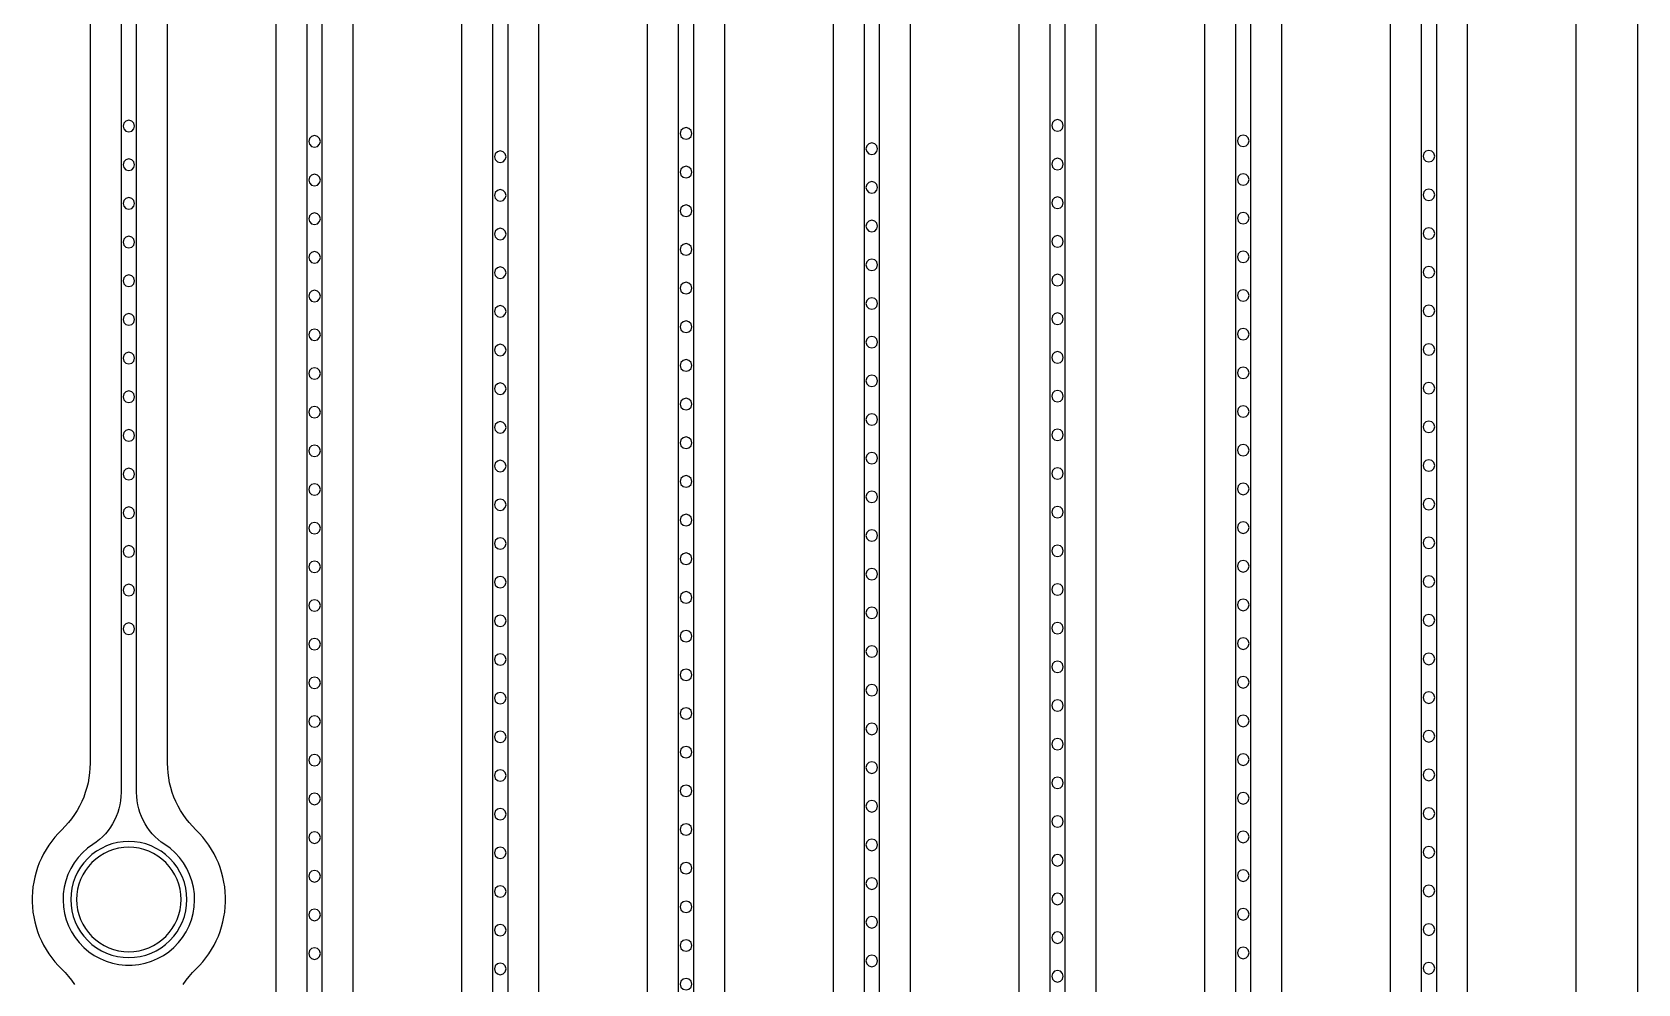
# Model space of a CAD drawing. Header units: metres. Extents: x -1805 to 1655, y -683 to 39617.
# Drawn here: x -209.5 to -2, y 878 to 1001 of the extents above; entities that cross this region are included whole.
import ezdxf

# ---------------------------------------------------------------- set-up
doc = ezdxf.new("R2010")
doc.units = ezdxf.units.M
for name, color, linetype in [('Etching', 5, 'CONTINUOUS'), ('IONP', 7, 'CONTINUOUS'), ('Metal', 4, 'CONTINUOUS'), ('pad_etching', 1, 'CONTINUOUS'), ('PEDOT_SIROF', 6, 'CONTINUOUS')]:
    doc.layers.add(name, color=color, linetype=linetype)

msp = doc.modelspace()

# ---------------------------------------------------------------- linework, layer by layer
at = {"layer": 'Etching'}
for points in [[(-202, 9134.24), (-202, 906.53), (-202.02, 905.89), (-202.07, 905.25), (-202.15, 904.61), (-202.27, 903.98), (-202.43, 903.35), (-202.62, 902.74), (-202.83, 902.13), (-203.09, 901.54), (-203.37, 900.96), (-203.68, 900.4), (-204.03, 899.86), (-204.4, 899.33), (-204.8, 898.83), (-205.22, 898.35), (-205.67, 897.89), (-206.13, 897.43), (-206.56, 896.94), (-206.96, 896.44), (-207.34, 895.91), (-207.69, 895.36), (-208.01, 894.8), (-208.3, 894.22), (-208.57, 893.63), (-208.8, 893.02), (-208.99, 892.41), (-209.16, 891.78), (-209.29, 891.15), (-209.4, 890.51), (-209.46, 889.86), (-209.5, 889.21), (-209.5, 888.56), (-209.46, 887.92), (-209.4, 887.27), (-209.29, 886.63), (-209.16, 886), (-208.99, 885.37), (-208.8, 884.75), (-208.57, 884.15), (-208.3, 883.55), (-208.01, 882.98), (-207.69, 882.41), (-207.34, 881.87), (-206.96, 881.34), (-206.56, 880.83), (-206.13, 880.35), (-205.67, 879.89), (-205.22, 879.43), (-204.8, 878.95), (-204.4, 878.44), (-204.03, 877.92)], [(-189.97, 877.92), (-189.6, 878.44), (-189.2, 878.95), (-188.78, 879.43), (-188.33, 879.89), (-187.87, 880.35), (-187.44, 880.83), (-187.04, 881.34), (-186.66, 881.87), (-186.31, 882.41), (-185.99, 882.98), (-185.7, 883.55), (-185.43, 884.15), (-185.2, 884.75), (-185.01, 885.37), (-184.84, 886), (-184.71, 886.63), (-184.6, 887.27), (-184.54, 887.92), (-184.5, 888.56), (-184.5, 889.21), (-184.54, 889.86), (-184.6, 890.51), (-184.71, 891.15), (-184.84, 891.78), (-185.01, 892.41), (-185.2, 893.02), (-185.43, 893.63), (-185.7, 894.22), (-185.99, 894.8), (-186.31, 895.36), (-186.66, 895.91), (-187.04, 896.44), (-187.44, 896.94), (-187.87, 897.43), (-188.33, 897.89), (-188.78, 898.35), (-189.2, 898.83), (-189.6, 899.33), (-189.97, 899.86), (-190.32, 900.4), (-190.63, 900.96), (-190.91, 901.54), (-191.17, 902.13), (-191.38, 902.74), (-191.57, 903.35), (-191.73, 903.98), (-191.85, 904.61), (-191.93, 905.25), (-191.98, 905.89), (-192, 906.53), (-192, 9134.24)], [(-178, 9134.24), (-178, 779.55)], [(-168, 779.55), (-168, 9134.24)], [(-154, 9134.24), (-154, 652.56)], [(-144, 652.56), (-144, 9134.24)], [(-130, 9134.24), (-130, 525.58)], [(-120, 525.58), (-120, 9134.24)], [(-106, 9134.24), (-106, 398.59)], [(-96, 398.59), (-96, 9134.24)], [(-82, 9134.24), (-82, 271.61)], [(-72, 271.61), (-72, 9134.24)], [(-58, 9134.24), (-58, 144.63)], [(-48, 144.63), (-48, 9134.24)], [(-34, 9134.24), (-34, 17.64)], [(-24, 17.64), (-24, 9134.24)], [(-10, 4155.73), (-10, -202.71)]]:
    msp.add_lwpolyline(points, dxfattribs=at)
at = {"layer": 'IONP'}
for points in [[(-196.25, 988.89), (-196.35, 989.26), (-196.62, 989.54), (-197, 989.64), (-197.38, 989.54), (-197.65, 989.26), (-197.75, 988.89), (-197.65, 988.51), (-197.38, 988.24), (-197, 988.14), (-196.62, 988.24), (-196.35, 988.51), (-196.25, 988.89)], [(-124.25, 987.94), (-124.35, 988.31), (-124.62, 988.59), (-125, 988.69), (-125.38, 988.59), (-125.65, 988.31), (-125.75, 987.94), (-125.65, 987.56), (-125.38, 987.29), (-125, 987.19), (-124.62, 987.29), (-124.35, 987.56), (-124.25, 987.94)], [(-76.25, 988.97), (-76.35, 989.34), (-76.62, 989.62), (-77, 989.72), (-77.38, 989.62), (-77.65, 989.34), (-77.75, 988.97), (-77.65, 988.59), (-77.38, 988.32), (-77, 988.22), (-76.62, 988.32), (-76.35, 988.59), (-76.25, 988.97)], [(-52.25, 986.98), (-52.35, 987.36), (-52.62, 987.63), (-53, 987.73), (-53.38, 987.63), (-53.65, 987.36), (-53.75, 986.98), (-53.65, 986.61), (-53.38, 986.33), (-53, 986.23), (-52.62, 986.33), (-52.35, 986.61), (-52.25, 986.98)], [(-172.25, 986.9), (-172.35, 987.28), (-172.62, 987.55), (-173, 987.65), (-173.38, 987.55), (-173.65, 987.28), (-173.75, 986.9), (-173.65, 986.53), (-173.38, 986.26), (-173, 986.15), (-172.62, 986.26), (-172.35, 986.53), (-172.25, 986.9)], [(-148.25, 984.92), (-148.35, 985.3), (-148.62, 985.57), (-149, 985.67), (-149.38, 985.57), (-149.65, 985.3), (-149.75, 984.92), (-149.65, 984.55), (-149.38, 984.27), (-149, 984.17), (-148.62, 984.27), (-148.35, 984.55), (-148.25, 984.92)], [(-100.25, 985.95), (-100.35, 986.33), (-100.62, 986.6), (-101, 986.7), (-101.38, 986.6), (-101.65, 986.33), (-101.75, 985.95), (-101.65, 985.58), (-101.38, 985.3), (-101, 985.2), (-100.62, 985.3), (-100.35, 985.58), (-100.25, 985.95)], [(-28.25, 985), (-28.35, 985.38), (-28.62, 985.65), (-29, 985.75), (-29.38, 985.65), (-29.65, 985.38), (-29.75, 985), (-29.65, 984.62), (-29.38, 984.35), (-29, 984.25), (-28.62, 984.35), (-28.35, 984.62), (-28.25, 985)], [(-196.25, 983.89), (-196.35, 984.26), (-196.62, 984.54), (-197, 984.64), (-197.38, 984.54), (-197.65, 984.26), (-197.75, 983.89), (-197.65, 983.51), (-197.38, 983.24), (-197, 983.14), (-196.62, 983.24), (-196.35, 983.51), (-196.25, 983.89)], [(-124.25, 982.94), (-124.35, 983.31), (-124.62, 983.59), (-125, 983.69), (-125.38, 983.59), (-125.65, 983.31), (-125.75, 982.94), (-125.65, 982.56), (-125.38, 982.29), (-125, 982.19), (-124.62, 982.29), (-124.35, 982.56), (-124.25, 982.94)], [(-76.25, 983.97), (-76.35, 984.34), (-76.62, 984.62), (-77, 984.72), (-77.38, 984.62), (-77.65, 984.34), (-77.75, 983.97), (-77.65, 983.59), (-77.38, 983.32), (-77, 983.22), (-76.62, 983.32), (-76.35, 983.59), (-76.25, 983.97)], [(-172.25, 981.9), (-172.35, 982.28), (-172.62, 982.55), (-173, 982.65), (-173.38, 982.55), (-173.65, 982.28), (-173.75, 981.9), (-173.65, 981.53), (-173.38, 981.26), (-173, 981.15), (-172.62, 981.26), (-172.35, 981.53), (-172.25, 981.9)], [(-100.25, 980.95), (-100.35, 981.33), (-100.62, 981.6), (-101, 981.7), (-101.38, 981.6), (-101.65, 981.33), (-101.75, 980.95), (-101.65, 980.58), (-101.38, 980.3), (-101, 980.2), (-100.62, 980.3), (-100.35, 980.58), (-100.25, 980.95)], [(-52.25, 981.98), (-52.35, 982.36), (-52.62, 982.63), (-53, 982.73), (-53.38, 982.63), (-53.65, 982.36), (-53.75, 981.98), (-53.65, 981.61), (-53.38, 981.33), (-53, 981.23), (-52.62, 981.33), (-52.35, 981.61), (-52.25, 981.98)], [(-196.25, 978.89), (-196.35, 979.26), (-196.62, 979.54), (-197, 979.64), (-197.38, 979.54), (-197.65, 979.26), (-197.75, 978.89), (-197.65, 978.51), (-197.38, 978.24), (-197, 978.14), (-196.62, 978.24), (-196.35, 978.51), (-196.25, 978.89)], [(-148.25, 979.92), (-148.35, 980.3), (-148.62, 980.57), (-149, 980.67), (-149.38, 980.57), (-149.65, 980.3), (-149.75, 979.92), (-149.65, 979.55), (-149.38, 979.27), (-149, 979.17), (-148.62, 979.27), (-148.35, 979.55), (-148.25, 979.92)], [(-76.25, 978.97), (-76.35, 979.34), (-76.62, 979.62), (-77, 979.72), (-77.38, 979.62), (-77.65, 979.34), (-77.75, 978.97), (-77.65, 978.59), (-77.38, 978.32), (-77, 978.22), (-76.62, 978.32), (-76.35, 978.59), (-76.25, 978.97)], [(-28.25, 980), (-28.35, 980.38), (-28.62, 980.65), (-29, 980.75), (-29.38, 980.65), (-29.65, 980.38), (-29.75, 980), (-29.65, 979.62), (-29.38, 979.35), (-29, 979.25), (-28.62, 979.35), (-28.35, 979.62), (-28.25, 980)], [(-172.25, 976.9), (-172.35, 977.28), (-172.62, 977.55), (-173, 977.65), (-173.38, 977.55), (-173.65, 977.28), (-173.75, 976.9), (-173.65, 976.53), (-173.38, 976.26), (-173, 976.15), (-172.62, 976.26), (-172.35, 976.53), (-172.25, 976.9)], [(-124.25, 977.94), (-124.35, 978.31), (-124.62, 978.59), (-125, 978.69), (-125.38, 978.59), (-125.65, 978.31), (-125.75, 977.94), (-125.65, 977.56), (-125.38, 977.29), (-125, 977.19), (-124.62, 977.29), (-124.35, 977.56), (-124.25, 977.94)], [(-52.25, 976.98), (-52.35, 977.36), (-52.62, 977.63), (-53, 977.73), (-53.38, 977.63), (-53.65, 977.36), (-53.75, 976.98), (-53.65, 976.61), (-53.38, 976.33), (-53, 976.23), (-52.62, 976.33), (-52.35, 976.61), (-52.25, 976.98)], [(-148.25, 974.92), (-148.35, 975.3), (-148.62, 975.57), (-149, 975.67), (-149.38, 975.57), (-149.65, 975.3), (-149.75, 974.92), (-149.65, 974.55), (-149.38, 974.27), (-149, 974.17), (-148.62, 974.27), (-148.35, 974.55), (-148.25, 974.92)], [(-100.25, 975.95), (-100.35, 976.33), (-100.62, 976.6), (-101, 976.7), (-101.38, 976.6), (-101.65, 976.33), (-101.75, 975.95), (-101.65, 975.58), (-101.38, 975.3), (-101, 975.2), (-100.62, 975.3), (-100.35, 975.58), (-100.25, 975.95)], [(-28.25, 975), (-28.35, 975.38), (-28.62, 975.65), (-29, 975.75), (-29.38, 975.65), (-29.65, 975.38), (-29.75, 975), (-29.65, 974.62), (-29.38, 974.35), (-29, 974.25), (-28.62, 974.35), (-28.35, 974.62), (-28.25, 975)], [(-196.25, 973.89), (-196.35, 974.26), (-196.62, 974.54), (-197, 974.64), (-197.38, 974.54), (-197.65, 974.26), (-197.75, 973.89), (-197.65, 973.51), (-197.38, 973.24), (-197, 973.14), (-196.62, 973.24), (-196.35, 973.51), (-196.25, 973.89)], [(-124.25, 972.94), (-124.35, 973.31), (-124.62, 973.59), (-125, 973.69), (-125.38, 973.59), (-125.65, 973.31), (-125.75, 972.94), (-125.65, 972.56), (-125.38, 972.29), (-125, 972.19), (-124.62, 972.29), (-124.35, 972.56), (-124.25, 972.94)], [(-76.25, 973.97), (-76.35, 974.34), (-76.62, 974.62), (-77, 974.72), (-77.38, 974.62), (-77.65, 974.34), (-77.75, 973.97), (-77.65, 973.59), (-77.38, 973.32), (-77, 973.22), (-76.62, 973.32), (-76.35, 973.59), (-76.25, 973.97)], [(-172.25, 971.9), (-172.35, 972.28), (-172.62, 972.55), (-173, 972.65), (-173.38, 972.55), (-173.65, 972.28), (-173.75, 971.9), (-173.65, 971.53), (-173.38, 971.26), (-173, 971.15), (-172.62, 971.26), (-172.35, 971.53), (-172.25, 971.9)], [(-100.25, 970.95), (-100.35, 971.33), (-100.62, 971.6), (-101, 971.7), (-101.38, 971.6), (-101.65, 971.33), (-101.75, 970.95), (-101.65, 970.58), (-101.38, 970.3), (-101, 970.2), (-100.62, 970.3), (-100.35, 970.58), (-100.25, 970.95)], [(-52.25, 971.98), (-52.35, 972.36), (-52.62, 972.63), (-53, 972.73), (-53.38, 972.63), (-53.65, 972.36), (-53.75, 971.98), (-53.65, 971.61), (-53.38, 971.33), (-53, 971.23), (-52.62, 971.33), (-52.35, 971.61), (-52.25, 971.98)], [(-196.25, 968.89), (-196.35, 969.26), (-196.62, 969.54), (-197, 969.64), (-197.38, 969.54), (-197.65, 969.26), (-197.75, 968.89), (-197.65, 968.51), (-197.38, 968.24), (-197, 968.14), (-196.62, 968.24), (-196.35, 968.51), (-196.25, 968.89)], [(-148.25, 969.92), (-148.35, 970.3), (-148.62, 970.57), (-149, 970.67), (-149.38, 970.57), (-149.65, 970.3), (-149.75, 969.92), (-149.65, 969.55), (-149.38, 969.27), (-149, 969.17), (-148.62, 969.27), (-148.35, 969.55), (-148.25, 969.92)], [(-76.25, 968.97), (-76.35, 969.34), (-76.62, 969.62), (-77, 969.72), (-77.38, 969.62), (-77.65, 969.34), (-77.75, 968.97), (-77.65, 968.59), (-77.38, 968.32), (-77, 968.22), (-76.62, 968.32), (-76.35, 968.59), (-76.25, 968.97)], [(-28.25, 970), (-28.35, 970.38), (-28.62, 970.65), (-29, 970.75), (-29.38, 970.65), (-29.65, 970.38), (-29.75, 970), (-29.65, 969.62), (-29.38, 969.35), (-29, 969.25), (-28.62, 969.35), (-28.35, 969.62), (-28.25, 970)], [(-172.25, 966.9), (-172.35, 967.28), (-172.62, 967.55), (-173, 967.65), (-173.38, 967.55), (-173.65, 967.28), (-173.75, 966.9), (-173.65, 966.53), (-173.38, 966.26), (-173, 966.15), (-172.62, 966.26), (-172.35, 966.53), (-172.25, 966.9)], [(-124.25, 967.94), (-124.35, 968.31), (-124.62, 968.59), (-125, 968.69), (-125.38, 968.59), (-125.65, 968.31), (-125.75, 967.94), (-125.65, 967.56), (-125.38, 967.29), (-125, 967.19), (-124.62, 967.29), (-124.35, 967.56), (-124.25, 967.94)], [(-52.25, 966.98), (-52.35, 967.36), (-52.62, 967.63), (-53, 967.73), (-53.38, 967.63), (-53.65, 967.36), (-53.75, 966.98), (-53.65, 966.61), (-53.38, 966.33), (-53, 966.23), (-52.62, 966.33), (-52.35, 966.61), (-52.25, 966.98)], [(-148.25, 964.92), (-148.35, 965.3), (-148.62, 965.57), (-149, 965.67), (-149.38, 965.57), (-149.65, 965.3), (-149.75, 964.92), (-149.65, 964.55), (-149.38, 964.27), (-149, 964.17), (-148.62, 964.27), (-148.35, 964.55), (-148.25, 964.92)], [(-100.25, 965.95), (-100.35, 966.33), (-100.62, 966.6), (-101, 966.7), (-101.38, 966.6), (-101.65, 966.33), (-101.75, 965.95), (-101.65, 965.58), (-101.38, 965.3), (-101, 965.2), (-100.62, 965.3), (-100.35, 965.58), (-100.25, 965.95)], [(-28.25, 965), (-28.35, 965.38), (-28.62, 965.65), (-29, 965.75), (-29.38, 965.65), (-29.65, 965.38), (-29.75, 965), (-29.65, 964.62), (-29.38, 964.35), (-29, 964.25), (-28.62, 964.35), (-28.35, 964.62), (-28.25, 965)], [(-196.25, 963.89), (-196.35, 964.26), (-196.62, 964.54), (-197, 964.64), (-197.38, 964.54), (-197.65, 964.26), (-197.75, 963.89), (-197.65, 963.51), (-197.38, 963.24), (-197, 963.14), (-196.62, 963.24), (-196.35, 963.51), (-196.25, 963.89)], [(-124.25, 962.94), (-124.35, 963.31), (-124.62, 963.59), (-125, 963.69), (-125.38, 963.59), (-125.65, 963.31), (-125.75, 962.94), (-125.65, 962.56), (-125.38, 962.29), (-125, 962.19), (-124.62, 962.29), (-124.35, 962.56), (-124.25, 962.94)], [(-76.25, 963.97), (-76.35, 964.34), (-76.62, 964.62), (-77, 964.72), (-77.38, 964.62), (-77.65, 964.34), (-77.75, 963.97), (-77.65, 963.59), (-77.38, 963.32), (-77, 963.22), (-76.62, 963.32), (-76.35, 963.59), (-76.25, 963.97)], [(-172.25, 961.9), (-172.35, 962.28), (-172.62, 962.55), (-173, 962.65), (-173.38, 962.55), (-173.65, 962.28), (-173.75, 961.9), (-173.65, 961.53), (-173.38, 961.26), (-173, 961.15), (-172.62, 961.26), (-172.35, 961.53), (-172.25, 961.9)], [(-100.25, 960.95), (-100.35, 961.33), (-100.62, 961.6), (-101, 961.7), (-101.38, 961.6), (-101.65, 961.33), (-101.75, 960.95), (-101.65, 960.58), (-101.38, 960.3), (-101, 960.2), (-100.62, 960.3), (-100.35, 960.58), (-100.25, 960.95)], [(-52.25, 961.98), (-52.35, 962.36), (-52.62, 962.63), (-53, 962.73), (-53.38, 962.63), (-53.65, 962.36), (-53.75, 961.98), (-53.65, 961.61), (-53.38, 961.33), (-53, 961.23), (-52.62, 961.33), (-52.35, 961.61), (-52.25, 961.98)], [(-28.25, 960), (-28.35, 960.38), (-28.62, 960.65), (-29, 960.75), (-29.38, 960.65), (-29.65, 960.38), (-29.75, 960), (-29.65, 959.62), (-29.38, 959.35), (-29, 959.25), (-28.62, 959.35), (-28.35, 959.62), (-28.25, 960)], [(-196.25, 958.89), (-196.35, 959.26), (-196.62, 959.54), (-197, 959.64), (-197.38, 959.54), (-197.65, 959.26), (-197.75, 958.89), (-197.65, 958.51), (-197.38, 958.24), (-197, 958.14), (-196.62, 958.24), (-196.35, 958.51), (-196.25, 958.89)], [(-148.25, 959.92), (-148.35, 960.3), (-148.62, 960.57), (-149, 960.67), (-149.38, 960.57), (-149.65, 960.3), (-149.75, 959.92), (-149.65, 959.55), (-149.38, 959.27), (-149, 959.17), (-148.62, 959.27), (-148.35, 959.55), (-148.25, 959.92)], [(-124.25, 957.94), (-124.35, 958.31), (-124.62, 958.59), (-125, 958.69), (-125.38, 958.59), (-125.65, 958.31), (-125.75, 957.94), (-125.65, 957.56), (-125.38, 957.29), (-125, 957.19), (-124.62, 957.29), (-124.35, 957.56), (-124.25, 957.94)], [(-76.25, 958.97), (-76.35, 959.34), (-76.62, 959.62), (-77, 959.72), (-77.38, 959.62), (-77.65, 959.34), (-77.75, 958.97), (-77.65, 958.59), (-77.38, 958.32), (-77, 958.22), (-76.62, 958.32), (-76.35, 958.59), (-76.25, 958.97)], [(-172.25, 956.9), (-172.35, 957.28), (-172.62, 957.55), (-173, 957.65), (-173.38, 957.55), (-173.65, 957.28), (-173.75, 956.9), (-173.65, 956.53), (-173.38, 956.26), (-173, 956.15), (-172.62, 956.26), (-172.35, 956.53), (-172.25, 956.9)], [(-100.25, 955.95), (-100.35, 956.33), (-100.62, 956.6), (-101, 956.7), (-101.38, 956.6), (-101.65, 956.33), (-101.75, 955.95), (-101.65, 955.58), (-101.38, 955.3), (-101, 955.2), (-100.62, 955.3), (-100.35, 955.58), (-100.25, 955.95)], [(-52.25, 956.98), (-52.35, 957.36), (-52.62, 957.63), (-53, 957.73), (-53.38, 957.63), (-53.65, 957.36), (-53.75, 956.98), (-53.65, 956.61), (-53.38, 956.33), (-53, 956.23), (-52.62, 956.33), (-52.35, 956.61), (-52.25, 956.98)], [(-196.25, 953.89), (-196.35, 954.26), (-196.62, 954.54), (-197, 954.64), (-197.38, 954.54), (-197.65, 954.26), (-197.75, 953.89), (-197.65, 953.51), (-197.38, 953.24), (-197, 953.14), (-196.62, 953.24), (-196.35, 953.51), (-196.25, 953.89)], [(-148.25, 954.92), (-148.35, 955.3), (-148.62, 955.57), (-149, 955.67), (-149.38, 955.57), (-149.65, 955.3), (-149.75, 954.92), (-149.65, 954.55), (-149.38, 954.27), (-149, 954.17), (-148.62, 954.27), (-148.35, 954.55), (-148.25, 954.92)], [(-76.25, 953.97), (-76.35, 954.34), (-76.62, 954.62), (-77, 954.72), (-77.38, 954.62), (-77.65, 954.34), (-77.75, 953.97), (-77.65, 953.59), (-77.38, 953.32), (-77, 953.22), (-76.62, 953.32), (-76.35, 953.59), (-76.25, 953.97)], [(-28.25, 955), (-28.35, 955.38), (-28.62, 955.65), (-29, 955.75), (-29.38, 955.65), (-29.65, 955.38), (-29.75, 955), (-29.65, 954.62), (-29.38, 954.35), (-29, 954.25), (-28.62, 954.35), (-28.35, 954.62), (-28.25, 955)], [(-172.25, 951.9), (-172.35, 952.28), (-172.62, 952.55), (-173, 952.65), (-173.38, 952.55), (-173.65, 952.28), (-173.75, 951.9), (-173.65, 951.53), (-173.38, 951.26), (-173, 951.15), (-172.62, 951.26), (-172.35, 951.53), (-172.25, 951.9)], [(-124.25, 952.94), (-124.35, 953.31), (-124.62, 953.59), (-125, 953.69), (-125.38, 953.59), (-125.65, 953.31), (-125.75, 952.94), (-125.65, 952.56), (-125.38, 952.29), (-125, 952.19), (-124.62, 952.29), (-124.35, 952.56), (-124.25, 952.94)], [(-52.25, 951.98), (-52.35, 952.36), (-52.62, 952.63), (-53, 952.73), (-53.38, 952.63), (-53.65, 952.36), (-53.75, 951.98), (-53.65, 951.61), (-53.38, 951.33), (-53, 951.23), (-52.62, 951.33), (-52.35, 951.61), (-52.25, 951.98)], [(-148.25, 949.92), (-148.35, 950.3), (-148.62, 950.57), (-149, 950.67), (-149.38, 950.57), (-149.65, 950.3), (-149.75, 949.92), (-149.65, 949.55), (-149.38, 949.27), (-149, 949.17), (-148.62, 949.27), (-148.35, 949.55), (-148.25, 949.92)], [(-100.25, 950.95), (-100.35, 951.33), (-100.62, 951.6), (-101, 951.7), (-101.38, 951.6), (-101.65, 951.33), (-101.75, 950.95), (-101.65, 950.58), (-101.38, 950.3), (-101, 950.2), (-100.62, 950.3), (-100.35, 950.58), (-100.25, 950.95)], [(-28.25, 950), (-28.35, 950.38), (-28.62, 950.65), (-29, 950.75), (-29.38, 950.65), (-29.65, 950.38), (-29.75, 950), (-29.65, 949.62), (-29.38, 949.35), (-29, 949.25), (-28.62, 949.35), (-28.35, 949.62), (-28.25, 950)], [(-196.25, 948.89), (-196.35, 949.26), (-196.62, 949.54), (-197, 949.64), (-197.38, 949.54), (-197.65, 949.26), (-197.75, 948.89), (-197.65, 948.51), (-197.38, 948.24), (-197, 948.14), (-196.62, 948.24), (-196.35, 948.51), (-196.25, 948.89)], [(-124.25, 947.94), (-124.35, 948.31), (-124.62, 948.59), (-125, 948.69), (-125.38, 948.59), (-125.65, 948.31), (-125.75, 947.94), (-125.65, 947.56), (-125.38, 947.29), (-125, 947.19), (-124.62, 947.29), (-124.35, 947.56), (-124.25, 947.94)], [(-76.25, 948.97), (-76.35, 949.34), (-76.62, 949.62), (-77, 949.72), (-77.38, 949.62), (-77.65, 949.34), (-77.75, 948.97), (-77.65, 948.59), (-77.38, 948.32), (-77, 948.22), (-76.62, 948.32), (-76.35, 948.59), (-76.25, 948.97)], [(-172.25, 946.9), (-172.35, 947.28), (-172.62, 947.55), (-173, 947.65), (-173.38, 947.55), (-173.65, 947.28), (-173.75, 946.9), (-173.65, 946.53), (-173.38, 946.26), (-173, 946.15), (-172.62, 946.26), (-172.35, 946.53), (-172.25, 946.9)], [(-100.25, 945.95), (-100.35, 946.33), (-100.62, 946.6), (-101, 946.7), (-101.38, 946.6), (-101.65, 946.33), (-101.75, 945.95), (-101.65, 945.58), (-101.38, 945.3), (-101, 945.2), (-100.62, 945.3), (-100.35, 945.58), (-100.25, 945.95)], [(-52.25, 946.98), (-52.35, 947.36), (-52.62, 947.63), (-53, 947.73), (-53.38, 947.63), (-53.65, 947.36), (-53.75, 946.98), (-53.65, 946.61), (-53.38, 946.33), (-53, 946.23), (-52.62, 946.33), (-52.35, 946.61), (-52.25, 946.98)], [(-196.25, 943.89), (-196.35, 944.26), (-196.62, 944.54), (-197, 944.64), (-197.38, 944.54), (-197.65, 944.26), (-197.75, 943.89), (-197.65, 943.51), (-197.38, 943.24), (-197, 943.14), (-196.62, 943.24), (-196.35, 943.51), (-196.25, 943.89)], [(-148.25, 944.92), (-148.35, 945.3), (-148.62, 945.57), (-149, 945.67), (-149.38, 945.57), (-149.65, 945.3), (-149.75, 944.92), (-149.65, 944.55), (-149.38, 944.27), (-149, 944.17), (-148.62, 944.27), (-148.35, 944.55), (-148.25, 944.92)], [(-76.25, 943.97), (-76.35, 944.34), (-76.62, 944.62), (-77, 944.72), (-77.38, 944.62), (-77.65, 944.34), (-77.75, 943.97), (-77.65, 943.59), (-77.38, 943.32), (-77, 943.22), (-76.62, 943.32), (-76.35, 943.59), (-76.25, 943.97)], [(-28.25, 945), (-28.35, 945.38), (-28.62, 945.65), (-29, 945.75), (-29.38, 945.65), (-29.65, 945.38), (-29.75, 945), (-29.65, 944.62), (-29.38, 944.35), (-29, 944.25), (-28.62, 944.35), (-28.35, 944.62), (-28.25, 945)], [(-172.25, 941.9), (-172.35, 942.28), (-172.62, 942.55), (-173, 942.65), (-173.38, 942.55), (-173.65, 942.28), (-173.75, 941.9), (-173.65, 941.53), (-173.38, 941.26), (-173, 941.15), (-172.62, 941.26), (-172.35, 941.53), (-172.25, 941.9)], [(-124.25, 942.94), (-124.35, 943.31), (-124.62, 943.59), (-125, 943.69), (-125.38, 943.59), (-125.65, 943.31), (-125.75, 942.94), (-125.65, 942.56), (-125.38, 942.29), (-125, 942.19), (-124.62, 942.29), (-124.35, 942.56), (-124.25, 942.94)], [(-52.25, 941.98), (-52.35, 942.36), (-52.62, 942.63), (-53, 942.73), (-53.38, 942.63), (-53.65, 942.36), (-53.75, 941.98), (-53.65, 941.61), (-53.38, 941.33), (-53, 941.23), (-52.62, 941.33), (-52.35, 941.61), (-52.25, 941.98)], [(-148.25, 939.92), (-148.35, 940.3), (-148.62, 940.57), (-149, 940.67), (-149.38, 940.57), (-149.65, 940.3), (-149.75, 939.92), (-149.65, 939.55), (-149.38, 939.27), (-149, 939.17), (-148.62, 939.27), (-148.35, 939.55), (-148.25, 939.92)], [(-100.25, 940.95), (-100.35, 941.33), (-100.62, 941.6), (-101, 941.7), (-101.38, 941.6), (-101.65, 941.33), (-101.75, 940.95), (-101.65, 940.58), (-101.38, 940.3), (-101, 940.2), (-100.62, 940.3), (-100.35, 940.58), (-100.25, 940.95)], [(-28.25, 940), (-28.35, 940.38), (-28.62, 940.65), (-29, 940.75), (-29.38, 940.65), (-29.65, 940.38), (-29.75, 940), (-29.65, 939.62), (-29.38, 939.35), (-29, 939.25), (-28.62, 939.35), (-28.35, 939.62), (-28.25, 940)], [(-196.25, 938.89), (-196.35, 939.26), (-196.62, 939.54), (-197, 939.64), (-197.38, 939.54), (-197.65, 939.26), (-197.75, 938.89), (-197.65, 938.51), (-197.38, 938.24), (-197, 938.14), (-196.62, 938.24), (-196.35, 938.51), (-196.25, 938.89)], [(-124.25, 937.94), (-124.35, 938.31), (-124.62, 938.59), (-125, 938.69), (-125.38, 938.59), (-125.65, 938.31), (-125.75, 937.94), (-125.65, 937.56), (-125.38, 937.29), (-125, 937.19), (-124.62, 937.29), (-124.35, 937.56), (-124.25, 937.94)], [(-76.25, 938.97), (-76.35, 939.34), (-76.62, 939.62), (-77, 939.72), (-77.38, 939.62), (-77.65, 939.34), (-77.75, 938.97), (-77.65, 938.59), (-77.38, 938.32), (-77, 938.22), (-76.62, 938.32), (-76.35, 938.59), (-76.25, 938.97)], [(-172.25, 936.9), (-172.35, 937.28), (-172.62, 937.55), (-173, 937.65), (-173.38, 937.55), (-173.65, 937.28), (-173.75, 936.9), (-173.65, 936.53), (-173.38, 936.26), (-173, 936.15), (-172.62, 936.26), (-172.35, 936.53), (-172.25, 936.9)], [(-100.25, 935.95), (-100.35, 936.33), (-100.62, 936.6), (-101, 936.7), (-101.38, 936.6), (-101.65, 936.33), (-101.75, 935.95), (-101.65, 935.58), (-101.38, 935.3), (-101, 935.2), (-100.62, 935.3), (-100.35, 935.58), (-100.25, 935.95)], [(-52.25, 936.98), (-52.35, 937.36), (-52.62, 937.63), (-53, 937.73), (-53.38, 937.63), (-53.65, 937.36), (-53.75, 936.98), (-53.65, 936.61), (-53.38, 936.33), (-53, 936.23), (-52.62, 936.33), (-52.35, 936.61), (-52.25, 936.98)], [(-196.25, 933.89), (-196.35, 934.26), (-196.62, 934.54), (-197, 934.64), (-197.38, 934.54), (-197.65, 934.26), (-197.75, 933.89), (-197.65, 933.51), (-197.38, 933.24), (-197, 933.14), (-196.62, 933.24), (-196.35, 933.51), (-196.25, 933.89)], [(-148.25, 934.92), (-148.35, 935.3), (-148.62, 935.57), (-149, 935.67), (-149.38, 935.57), (-149.65, 935.3), (-149.75, 934.92), (-149.65, 934.55), (-149.38, 934.27), (-149, 934.17), (-148.62, 934.27), (-148.35, 934.55), (-148.25, 934.92)], [(-76.25, 933.97), (-76.35, 934.34), (-76.62, 934.62), (-77, 934.72), (-77.38, 934.62), (-77.65, 934.34), (-77.75, 933.97), (-77.65, 933.59), (-77.38, 933.32), (-77, 933.22), (-76.62, 933.32), (-76.35, 933.59), (-76.25, 933.97)], [(-28.25, 935), (-28.35, 935.38), (-28.62, 935.65), (-29, 935.75), (-29.38, 935.65), (-29.65, 935.38), (-29.75, 935), (-29.65, 934.62), (-29.38, 934.35), (-29, 934.25), (-28.62, 934.35), (-28.35, 934.62), (-28.25, 935)], [(-172.25, 931.9), (-172.35, 932.28), (-172.62, 932.55), (-173, 932.65), (-173.38, 932.55), (-173.65, 932.28), (-173.75, 931.9), (-173.65, 931.53), (-173.38, 931.26), (-173, 931.15), (-172.62, 931.26), (-172.35, 931.53), (-172.25, 931.9)], [(-124.25, 932.94), (-124.35, 933.31), (-124.62, 933.59), (-125, 933.69), (-125.38, 933.59), (-125.65, 933.31), (-125.75, 932.94), (-125.65, 932.56), (-125.38, 932.29), (-125, 932.19), (-124.62, 932.29), (-124.35, 932.56), (-124.25, 932.94)], [(-100.25, 930.95), (-100.35, 931.33), (-100.62, 931.6), (-101, 931.7), (-101.38, 931.6), (-101.65, 931.33), (-101.75, 930.95), (-101.65, 930.58), (-101.38, 930.3), (-101, 930.2), (-100.62, 930.3), (-100.35, 930.58), (-100.25, 930.95)], [(-52.25, 931.98), (-52.35, 932.36), (-52.62, 932.63), (-53, 932.73), (-53.38, 932.63), (-53.65, 932.36), (-53.75, 931.98), (-53.65, 931.61), (-53.38, 931.33), (-53, 931.23), (-52.62, 931.33), (-52.35, 931.61), (-52.25, 931.98)], [(-196.25, 928.89), (-196.35, 929.26), (-196.62, 929.54), (-197, 929.64), (-197.38, 929.54), (-197.65, 929.26), (-197.75, 928.89), (-197.65, 928.51), (-197.38, 928.24), (-197, 928.14), (-196.62, 928.24), (-196.35, 928.51), (-196.25, 928.89)], [(-148.25, 929.92), (-148.35, 930.3), (-148.62, 930.57), (-149, 930.67), (-149.38, 930.57), (-149.65, 930.3), (-149.75, 929.92), (-149.65, 929.55), (-149.38, 929.27), (-149, 929.17), (-148.62, 929.27), (-148.35, 929.55), (-148.25, 929.92)], [(-76.25, 928.97), (-76.35, 929.34), (-76.62, 929.62), (-77, 929.72), (-77.38, 929.62), (-77.65, 929.34), (-77.75, 928.97), (-77.65, 928.59), (-77.38, 928.32), (-77, 928.22), (-76.62, 928.32), (-76.35, 928.59), (-76.25, 928.97)], [(-28.25, 930), (-28.35, 930.38), (-28.62, 930.65), (-29, 930.75), (-29.38, 930.65), (-29.65, 930.38), (-29.75, 930), (-29.65, 929.62), (-29.38, 929.35), (-29, 929.25), (-28.62, 929.35), (-28.35, 929.62), (-28.25, 930)], [(-172.25, 926.9), (-172.35, 927.28), (-172.62, 927.55), (-173, 927.65), (-173.38, 927.55), (-173.65, 927.28), (-173.75, 926.9), (-173.65, 926.53), (-173.38, 926.26), (-173, 926.15), (-172.62, 926.26), (-172.35, 926.53), (-172.25, 926.9)], [(-124.25, 927.94), (-124.35, 928.31), (-124.62, 928.59), (-125, 928.69), (-125.38, 928.59), (-125.65, 928.31), (-125.75, 927.94), (-125.65, 927.56), (-125.38, 927.29), (-125, 927.19), (-124.62, 927.29), (-124.35, 927.56), (-124.25, 927.94)], [(-52.25, 926.98), (-52.35, 927.36), (-52.62, 927.63), (-53, 927.73), (-53.38, 927.63), (-53.65, 927.36), (-53.75, 926.98), (-53.65, 926.61), (-53.38, 926.33), (-53, 926.23), (-52.62, 926.33), (-52.35, 926.61), (-52.25, 926.98)], [(-148.25, 924.92), (-148.35, 925.3), (-148.62, 925.57), (-149, 925.67), (-149.38, 925.57), (-149.65, 925.3), (-149.75, 924.92), (-149.65, 924.55), (-149.38, 924.27), (-149, 924.17), (-148.62, 924.27), (-148.35, 924.55), (-148.25, 924.92)], [(-100.25, 925.95), (-100.35, 926.33), (-100.62, 926.6), (-101, 926.7), (-101.38, 926.6), (-101.65, 926.33), (-101.75, 925.95), (-101.65, 925.58), (-101.38, 925.3), (-101, 925.2), (-100.62, 925.3), (-100.35, 925.58), (-100.25, 925.95)], [(-28.25, 925), (-28.35, 925.38), (-28.62, 925.65), (-29, 925.75), (-29.38, 925.65), (-29.65, 925.38), (-29.75, 925), (-29.65, 924.62), (-29.38, 924.35), (-29, 924.25), (-28.62, 924.35), (-28.35, 924.62), (-28.25, 925)], [(-196.25, 923.89), (-196.35, 924.26), (-196.62, 924.54), (-197, 924.64), (-197.38, 924.54), (-197.65, 924.26), (-197.75, 923.89), (-197.65, 923.51), (-197.38, 923.24), (-197, 923.14), (-196.62, 923.24), (-196.35, 923.51), (-196.25, 923.89)], [(-124.25, 922.94), (-124.35, 923.31), (-124.62, 923.59), (-125, 923.69), (-125.38, 923.59), (-125.65, 923.31), (-125.75, 922.94), (-125.65, 922.56), (-125.38, 922.29), (-125, 922.19), (-124.62, 922.29), (-124.35, 922.56), (-124.25, 922.94)], [(-76.25, 923.97), (-76.35, 924.34), (-76.62, 924.62), (-77, 924.72), (-77.38, 924.62), (-77.65, 924.34), (-77.75, 923.97), (-77.65, 923.59), (-77.38, 923.32), (-77, 923.22), (-76.62, 923.32), (-76.35, 923.59), (-76.25, 923.97)], [(-172.25, 921.9), (-172.35, 922.28), (-172.62, 922.55), (-173, 922.65), (-173.38, 922.55), (-173.65, 922.28), (-173.75, 921.9), (-173.65, 921.53), (-173.38, 921.26), (-173, 921.15), (-172.62, 921.26), (-172.35, 921.53), (-172.25, 921.9)], [(-100.25, 920.95), (-100.35, 921.33), (-100.62, 921.6), (-101, 921.7), (-101.38, 921.6), (-101.65, 921.33), (-101.75, 920.95), (-101.65, 920.58), (-101.38, 920.3), (-101, 920.2), (-100.62, 920.3), (-100.35, 920.58), (-100.25, 920.95)], [(-52.25, 921.98), (-52.35, 922.36), (-52.62, 922.63), (-53, 922.73), (-53.38, 922.63), (-53.65, 922.36), (-53.75, 921.98), (-53.65, 921.61), (-53.38, 921.33), (-53, 921.23), (-52.62, 921.33), (-52.35, 921.61), (-52.25, 921.98)], [(-148.25, 919.92), (-148.35, 920.3), (-148.62, 920.57), (-149, 920.67), (-149.38, 920.57), (-149.65, 920.3), (-149.75, 919.92), (-149.65, 919.55), (-149.38, 919.27), (-149, 919.17), (-148.62, 919.27), (-148.35, 919.55), (-148.25, 919.92)], [(-76.25, 918.97), (-76.35, 919.34), (-76.62, 919.62), (-77, 919.72), (-77.38, 919.62), (-77.65, 919.34), (-77.75, 918.97), (-77.65, 918.59), (-77.38, 918.32), (-77, 918.22), (-76.62, 918.32), (-76.35, 918.59), (-76.25, 918.97)], [(-28.25, 920), (-28.35, 920.38), (-28.62, 920.65), (-29, 920.75), (-29.38, 920.65), (-29.65, 920.38), (-29.75, 920), (-29.65, 919.62), (-29.38, 919.35), (-29, 919.25), (-28.62, 919.35), (-28.35, 919.62), (-28.25, 920)], [(-172.25, 916.9), (-172.35, 917.28), (-172.62, 917.55), (-173, 917.65), (-173.38, 917.55), (-173.65, 917.28), (-173.75, 916.9), (-173.65, 916.53), (-173.38, 916.26), (-173, 916.15), (-172.62, 916.26), (-172.35, 916.53), (-172.25, 916.9)], [(-124.25, 917.94), (-124.35, 918.31), (-124.62, 918.59), (-125, 918.69), (-125.38, 918.59), (-125.65, 918.31), (-125.75, 917.94), (-125.65, 917.56), (-125.38, 917.29), (-125, 917.19), (-124.62, 917.29), (-124.35, 917.56), (-124.25, 917.94)], [(-52.25, 916.98), (-52.35, 917.36), (-52.62, 917.63), (-53, 917.73), (-53.38, 917.63), (-53.65, 917.36), (-53.75, 916.98), (-53.65, 916.61), (-53.38, 916.33), (-53, 916.23), (-52.62, 916.33), (-52.35, 916.61), (-52.25, 916.98)], [(-148.25, 914.92), (-148.35, 915.3), (-148.62, 915.57), (-149, 915.67), (-149.38, 915.57), (-149.65, 915.3), (-149.75, 914.92), (-149.65, 914.55), (-149.38, 914.27), (-149, 914.17), (-148.62, 914.27), (-148.35, 914.55), (-148.25, 914.92)], [(-100.25, 915.95), (-100.35, 916.33), (-100.62, 916.6), (-101, 916.7), (-101.38, 916.6), (-101.65, 916.33), (-101.75, 915.95), (-101.65, 915.58), (-101.38, 915.3), (-101, 915.2), (-100.62, 915.3), (-100.35, 915.58), (-100.25, 915.95)], [(-28.25, 915), (-28.35, 915.38), (-28.62, 915.65), (-29, 915.75), (-29.38, 915.65), (-29.65, 915.38), (-29.75, 915), (-29.65, 914.62), (-29.38, 914.35), (-29, 914.25), (-28.62, 914.35), (-28.35, 914.62), (-28.25, 915)], [(-124.25, 912.94), (-124.35, 913.31), (-124.62, 913.59), (-125, 913.69), (-125.38, 913.59), (-125.65, 913.31), (-125.75, 912.94), (-125.65, 912.56), (-125.38, 912.29), (-125, 912.19), (-124.62, 912.29), (-124.35, 912.56), (-124.25, 912.94)], [(-76.25, 913.97), (-76.35, 914.34), (-76.62, 914.62), (-77, 914.72), (-77.38, 914.62), (-77.65, 914.34), (-77.75, 913.97), (-77.65, 913.59), (-77.38, 913.32), (-77, 913.22), (-76.62, 913.32), (-76.35, 913.59), (-76.25, 913.97)], [(-172.25, 911.9), (-172.35, 912.28), (-172.62, 912.55), (-173, 912.65), (-173.38, 912.55), (-173.65, 912.28), (-173.75, 911.9), (-173.65, 911.53), (-173.38, 911.26), (-173, 911.15), (-172.62, 911.26), (-172.35, 911.53), (-172.25, 911.9)], [(-100.25, 910.95), (-100.35, 911.33), (-100.62, 911.6), (-101, 911.7), (-101.38, 911.6), (-101.65, 911.33), (-101.75, 910.95), (-101.65, 910.58), (-101.38, 910.3), (-101, 910.2), (-100.62, 910.3), (-100.35, 910.58), (-100.25, 910.95)], [(-52.25, 911.98), (-52.35, 912.36), (-52.62, 912.63), (-53, 912.73), (-53.38, 912.63), (-53.65, 912.36), (-53.75, 911.98), (-53.65, 911.61), (-53.38, 911.33), (-53, 911.23), (-52.62, 911.33), (-52.35, 911.61), (-52.25, 911.98)], [(-148.25, 909.92), (-148.35, 910.3), (-148.62, 910.57), (-149, 910.67), (-149.38, 910.57), (-149.65, 910.3), (-149.75, 909.92), (-149.65, 909.55), (-149.38, 909.27), (-149, 909.17), (-148.62, 909.27), (-148.35, 909.55), (-148.25, 909.92)], [(-76.25, 908.97), (-76.35, 909.34), (-76.62, 909.62), (-77, 909.72), (-77.38, 909.62), (-77.65, 909.34), (-77.75, 908.97), (-77.65, 908.59), (-77.38, 908.32), (-77, 908.22), (-76.62, 908.32), (-76.35, 908.59), (-76.25, 908.97)], [(-28.25, 910), (-28.35, 910.38), (-28.62, 910.65), (-29, 910.75), (-29.38, 910.65), (-29.65, 910.38), (-29.75, 910), (-29.65, 909.62), (-29.38, 909.35), (-29, 909.25), (-28.62, 909.35), (-28.35, 909.62), (-28.25, 910)], [(-172.25, 906.9), (-172.35, 907.28), (-172.62, 907.55), (-173, 907.65), (-173.38, 907.55), (-173.65, 907.28), (-173.75, 906.9), (-173.65, 906.53), (-173.38, 906.26), (-173, 906.15), (-172.62, 906.26), (-172.35, 906.53), (-172.25, 906.9)], [(-124.25, 907.94), (-124.35, 908.31), (-124.62, 908.59), (-125, 908.69), (-125.38, 908.59), (-125.65, 908.31), (-125.75, 907.94), (-125.65, 907.56), (-125.38, 907.29), (-125, 907.19), (-124.62, 907.29), (-124.35, 907.56), (-124.25, 907.94)], [(-52.25, 906.98), (-52.35, 907.36), (-52.62, 907.63), (-53, 907.73), (-53.38, 907.63), (-53.65, 907.36), (-53.75, 906.98), (-53.65, 906.61), (-53.38, 906.33), (-53, 906.23), (-52.62, 906.33), (-52.35, 906.61), (-52.25, 906.98)], [(-148.25, 904.92), (-148.35, 905.3), (-148.62, 905.57), (-149, 905.67), (-149.38, 905.57), (-149.65, 905.3), (-149.75, 904.92), (-149.65, 904.55), (-149.38, 904.27), (-149, 904.17), (-148.62, 904.27), (-148.35, 904.55), (-148.25, 904.92)], [(-100.25, 905.95), (-100.35, 906.33), (-100.62, 906.6), (-101, 906.7), (-101.38, 906.6), (-101.65, 906.33), (-101.75, 905.95), (-101.65, 905.58), (-101.38, 905.3), (-101, 905.2), (-100.62, 905.3), (-100.35, 905.58), (-100.25, 905.95)], [(-76.25, 903.97), (-76.35, 904.34), (-76.62, 904.62), (-77, 904.72), (-77.38, 904.62), (-77.65, 904.34), (-77.75, 903.97), (-77.65, 903.59), (-77.38, 903.32), (-77, 903.22), (-76.62, 903.32), (-76.35, 903.59), (-76.25, 903.97)], [(-28.25, 905), (-28.35, 905.38), (-28.62, 905.65), (-29, 905.75), (-29.38, 905.65), (-29.65, 905.38), (-29.75, 905), (-29.65, 904.62), (-29.38, 904.35), (-29, 904.25), (-28.62, 904.35), (-28.35, 904.62), (-28.25, 905)], [(-172.25, 901.9), (-172.35, 902.28), (-172.62, 902.55), (-173, 902.65), (-173.38, 902.55), (-173.65, 902.28), (-173.75, 901.9), (-173.65, 901.53), (-173.38, 901.26), (-173, 901.15), (-172.62, 901.26), (-172.35, 901.53), (-172.25, 901.9)], [(-124.25, 902.94), (-124.35, 903.31), (-124.62, 903.59), (-125, 903.69), (-125.38, 903.59), (-125.65, 903.31), (-125.75, 902.94), (-125.65, 902.56), (-125.38, 902.29), (-125, 902.19), (-124.62, 902.29), (-124.35, 902.56), (-124.25, 902.94)], [(-52.25, 901.98), (-52.35, 902.36), (-52.62, 902.63), (-53, 902.73), (-53.38, 902.63), (-53.65, 902.36), (-53.75, 901.98), (-53.65, 901.61), (-53.38, 901.33), (-53, 901.23), (-52.62, 901.33), (-52.35, 901.61), (-52.25, 901.98)], [(-148.25, 899.92), (-148.35, 900.3), (-148.62, 900.57), (-149, 900.67), (-149.38, 900.57), (-149.65, 900.3), (-149.75, 899.92), (-149.65, 899.55), (-149.38, 899.27), (-149, 899.17), (-148.62, 899.27), (-148.35, 899.55), (-148.25, 899.92)], [(-100.25, 900.95), (-100.35, 901.33), (-100.62, 901.6), (-101, 901.7), (-101.38, 901.6), (-101.65, 901.33), (-101.75, 900.95), (-101.65, 900.58), (-101.38, 900.3), (-101, 900.2), (-100.62, 900.3), (-100.35, 900.58), (-100.25, 900.95)], [(-28.25, 900), (-28.35, 900.38), (-28.62, 900.65), (-29, 900.75), (-29.38, 900.65), (-29.65, 900.38), (-29.75, 900), (-29.65, 899.62), (-29.38, 899.35), (-29, 899.25), (-28.62, 899.35), (-28.35, 899.62), (-28.25, 900)], [(-124.25, 897.94), (-124.35, 898.31), (-124.62, 898.59), (-125, 898.69), (-125.38, 898.59), (-125.65, 898.31), (-125.75, 897.94), (-125.65, 897.56), (-125.38, 897.29), (-125, 897.19), (-124.62, 897.29), (-124.35, 897.56), (-124.25, 897.94)], [(-76.25, 898.97), (-76.35, 899.34), (-76.62, 899.62), (-77, 899.72), (-77.38, 899.62), (-77.65, 899.34), (-77.75, 898.97), (-77.65, 898.59), (-77.38, 898.32), (-77, 898.22), (-76.62, 898.32), (-76.35, 898.59), (-76.25, 898.97)], [(-172.25, 896.9), (-172.35, 897.28), (-172.62, 897.55), (-173, 897.65), (-173.38, 897.55), (-173.65, 897.28), (-173.75, 896.9), (-173.65, 896.53), (-173.38, 896.26), (-173, 896.15), (-172.62, 896.26), (-172.35, 896.53), (-172.25, 896.9)], [(-100.25, 895.95), (-100.35, 896.33), (-100.62, 896.6), (-101, 896.7), (-101.38, 896.6), (-101.65, 896.33), (-101.75, 895.95), (-101.65, 895.58), (-101.38, 895.3), (-101, 895.2), (-100.62, 895.3), (-100.35, 895.58), (-100.25, 895.95)], [(-52.25, 896.98), (-52.35, 897.36), (-52.62, 897.63), (-53, 897.73), (-53.38, 897.63), (-53.65, 897.36), (-53.75, 896.98), (-53.65, 896.61), (-53.38, 896.33), (-53, 896.23), (-52.62, 896.33), (-52.35, 896.61), (-52.25, 896.98)], [(-148.25, 894.92), (-148.35, 895.3), (-148.62, 895.57), (-149, 895.67), (-149.38, 895.57), (-149.65, 895.3), (-149.75, 894.92), (-149.65, 894.55), (-149.38, 894.27), (-149, 894.17), (-148.62, 894.27), (-148.35, 894.55), (-148.25, 894.92)], [(-76.25, 893.97), (-76.35, 894.34), (-76.62, 894.62), (-77, 894.72), (-77.38, 894.62), (-77.65, 894.34), (-77.75, 893.97), (-77.65, 893.59), (-77.38, 893.32), (-77, 893.22), (-76.62, 893.32), (-76.35, 893.59), (-76.25, 893.97)], [(-28.25, 895), (-28.35, 895.38), (-28.62, 895.65), (-29, 895.75), (-29.38, 895.65), (-29.65, 895.38), (-29.75, 895), (-29.65, 894.62), (-29.38, 894.35), (-29, 894.25), (-28.62, 894.35), (-28.35, 894.62), (-28.25, 895)], [(-172.25, 891.9), (-172.35, 892.28), (-172.62, 892.55), (-173, 892.65), (-173.38, 892.55), (-173.65, 892.28), (-173.75, 891.9), (-173.65, 891.53), (-173.38, 891.26), (-173, 891.15), (-172.62, 891.26), (-172.35, 891.53), (-172.25, 891.9)], [(-124.25, 892.94), (-124.35, 893.31), (-124.62, 893.59), (-125, 893.69), (-125.38, 893.59), (-125.65, 893.31), (-125.75, 892.94), (-125.65, 892.56), (-125.38, 892.29), (-125, 892.19), (-124.62, 892.29), (-124.35, 892.56), (-124.25, 892.94)], [(-52.25, 891.98), (-52.35, 892.36), (-52.62, 892.63), (-53, 892.73), (-53.38, 892.63), (-53.65, 892.36), (-53.75, 891.98), (-53.65, 891.61), (-53.38, 891.33), (-53, 891.23), (-52.62, 891.33), (-52.35, 891.61), (-52.25, 891.98)], [(-148.25, 889.92), (-148.35, 890.3), (-148.62, 890.57), (-149, 890.67), (-149.38, 890.57), (-149.65, 890.3), (-149.75, 889.92), (-149.65, 889.55), (-149.38, 889.27), (-149, 889.17), (-148.62, 889.27), (-148.35, 889.55), (-148.25, 889.92)], [(-100.25, 890.95), (-100.35, 891.33), (-100.62, 891.6), (-101, 891.7), (-101.38, 891.6), (-101.65, 891.33), (-101.75, 890.95), (-101.65, 890.58), (-101.38, 890.3), (-101, 890.2), (-100.62, 890.3), (-100.35, 890.58), (-100.25, 890.95)], [(-28.25, 890), (-28.35, 890.38), (-28.62, 890.65), (-29, 890.75), (-29.38, 890.65), (-29.65, 890.38), (-29.75, 890), (-29.65, 889.62), (-29.38, 889.35), (-29, 889.25), (-28.62, 889.35), (-28.35, 889.62), (-28.25, 890)], [(-124.25, 887.94), (-124.35, 888.31), (-124.62, 888.59), (-125, 888.69), (-125.38, 888.59), (-125.65, 888.31), (-125.75, 887.94), (-125.65, 887.56), (-125.38, 887.29), (-125, 887.19), (-124.62, 887.29), (-124.35, 887.56), (-124.25, 887.94)], [(-76.25, 888.97), (-76.35, 889.34), (-76.62, 889.62), (-77, 889.72), (-77.38, 889.62), (-77.65, 889.34), (-77.75, 888.97), (-77.65, 888.59), (-77.38, 888.32), (-77, 888.22), (-76.62, 888.32), (-76.35, 888.59), (-76.25, 888.97)], [(-172.25, 886.9), (-172.35, 887.28), (-172.62, 887.55), (-173, 887.65), (-173.38, 887.55), (-173.65, 887.28), (-173.75, 886.9), (-173.65, 886.53), (-173.38, 886.26), (-173, 886.15), (-172.62, 886.26), (-172.35, 886.53), (-172.25, 886.9)], [(-100.25, 885.95), (-100.35, 886.33), (-100.62, 886.6), (-101, 886.7), (-101.38, 886.6), (-101.65, 886.33), (-101.75, 885.95), (-101.65, 885.58), (-101.38, 885.3), (-101, 885.2), (-100.62, 885.3), (-100.35, 885.58), (-100.25, 885.95)], [(-52.25, 886.98), (-52.35, 887.36), (-52.62, 887.63), (-53, 887.73), (-53.38, 887.63), (-53.65, 887.36), (-53.75, 886.98), (-53.65, 886.61), (-53.38, 886.33), (-53, 886.23), (-52.62, 886.33), (-52.35, 886.61), (-52.25, 886.98)], [(-148.25, 884.92), (-148.35, 885.3), (-148.62, 885.57), (-149, 885.67), (-149.38, 885.57), (-149.65, 885.3), (-149.75, 884.92), (-149.65, 884.55), (-149.38, 884.27), (-149, 884.17), (-148.62, 884.27), (-148.35, 884.55), (-148.25, 884.92)], [(-76.25, 883.97), (-76.35, 884.34), (-76.62, 884.62), (-77, 884.72), (-77.38, 884.62), (-77.65, 884.34), (-77.75, 883.97), (-77.65, 883.59), (-77.38, 883.32), (-77, 883.22), (-76.62, 883.32), (-76.35, 883.59), (-76.25, 883.97)], [(-28.25, 885), (-28.35, 885.38), (-28.62, 885.65), (-29, 885.75), (-29.38, 885.65), (-29.65, 885.38), (-29.75, 885), (-29.65, 884.62), (-29.38, 884.35), (-29, 884.25), (-28.62, 884.35), (-28.35, 884.62), (-28.25, 885)], [(-172.25, 881.9), (-172.35, 882.28), (-172.62, 882.55), (-173, 882.65), (-173.38, 882.55), (-173.65, 882.28), (-173.75, 881.9), (-173.65, 881.53), (-173.38, 881.26), (-173, 881.15), (-172.62, 881.26), (-172.35, 881.53), (-172.25, 881.9)], [(-124.25, 882.94), (-124.35, 883.31), (-124.62, 883.59), (-125, 883.69), (-125.38, 883.59), (-125.65, 883.31), (-125.75, 882.94), (-125.65, 882.56), (-125.38, 882.29), (-125, 882.19), (-124.62, 882.29), (-124.35, 882.56), (-124.25, 882.94)], [(-52.25, 881.98), (-52.35, 882.36), (-52.62, 882.63), (-53, 882.73), (-53.38, 882.63), (-53.65, 882.36), (-53.75, 881.98), (-53.65, 881.61), (-53.38, 881.33), (-53, 881.23), (-52.62, 881.33), (-52.35, 881.61), (-52.25, 881.98)], [(-148.25, 879.92), (-148.35, 880.3), (-148.62, 880.57), (-149, 880.67), (-149.38, 880.57), (-149.65, 880.3), (-149.75, 879.92), (-149.65, 879.55), (-149.38, 879.27), (-149, 879.17), (-148.62, 879.27), (-148.35, 879.55), (-148.25, 879.92)], [(-100.25, 880.95), (-100.35, 881.33), (-100.62, 881.6), (-101, 881.7), (-101.38, 881.6), (-101.65, 881.33), (-101.75, 880.95), (-101.65, 880.58), (-101.38, 880.3), (-101, 880.2), (-100.62, 880.3), (-100.35, 880.58), (-100.25, 880.95)], [(-28.25, 880), (-28.35, 880.38), (-28.62, 880.65), (-29, 880.75), (-29.38, 880.65), (-29.65, 880.38), (-29.75, 880), (-29.65, 879.62), (-29.38, 879.35), (-29, 879.25), (-28.62, 879.35), (-28.35, 879.62), (-28.25, 880)], [(-124.25, 877.94), (-124.35, 878.31), (-124.62, 878.59), (-125, 878.69), (-125.38, 878.59), (-125.65, 878.31), (-125.75, 877.94), (-125.65, 877.56), (-125.38, 877.29), (-125, 877.19), (-124.62, 877.29), (-124.35, 877.56), (-124.25, 877.94)], [(-76.25, 878.97), (-76.35, 879.34), (-76.62, 879.62), (-77, 879.72), (-77.38, 879.62), (-77.65, 879.34), (-77.75, 878.97), (-77.65, 878.59), (-77.38, 878.32), (-77, 878.22), (-76.62, 878.32), (-76.35, 878.59), (-76.25, 878.97)]]:
    msp.add_lwpolyline(points, close=True, dxfattribs=at)
at = {"layer": 'Metal'}
for points in [[(-198, 9436.51), (-198, 902.72), (-198.02, 902.19), (-198.07, 901.66), (-198.16, 901.14), (-198.28, 900.62), (-198.44, 900.12), (-198.62, 899.62), (-198.85, 899.14), (-199.1, 898.67), (-199.38, 898.23), (-199.69, 897.8), (-200.03, 897.39), (-200.4, 897.01), (-200.79, 896.65), (-201.2, 896.32), (-201.64, 896.01), (-202.33, 895.51), (-202.97, 894.94), (-203.54, 894.31), (-204.06, 893.63), (-204.5, 892.9), (-204.86, 892.12), (-205.15, 891.32), (-205.35, 890.49), (-205.47, 889.64), (-205.5, 888.79), (-205.45, 887.93), (-205.31, 887.09), (-205.09, 886.27), (-204.78, 885.47), (-204.4, 884.7), (-203.94, 883.98), (-203.41, 883.31), (-202.82, 882.69), (-202.17, 882.14), (-201.47, 881.66), (-200.72, 881.24), (-199.93, 880.91), (-199.11, 880.66), (-198.28, 880.49), (-197.43, 880.4), (-196.57, 880.4), (-195.72, 880.49), (-194.89, 880.66), (-194.07, 880.91), (-193.28, 881.24), (-192.53, 881.66), (-191.83, 882.14), (-191.18, 882.69), (-190.59, 883.31), (-190.06, 883.98), (-189.6, 884.7), (-189.22, 885.47), (-188.91, 886.27), (-188.69, 887.09), (-188.55, 887.93), (-188.5, 888.79), (-188.53, 889.64), (-188.65, 890.49), (-188.85, 891.32), (-189.14, 892.12), (-189.5, 892.9), (-189.94, 893.63), (-190.46, 894.31), (-191.03, 894.94), (-191.67, 895.51), (-192.36, 896.01), (-192.8, 896.32), (-193.21, 896.65), (-193.6, 897.01), (-193.97, 897.39), (-194.31, 897.8), (-194.62, 898.23), (-194.9, 898.67), (-195.15, 899.14), (-195.38, 899.62), (-195.56, 900.12), (-195.72, 900.62), (-195.84, 901.14), (-195.93, 901.66), (-195.98, 902.19), (-196, 902.72), (-196, 9436.51)], [(-174, 9436.51), (-174, 775.73)], [(-172, 775.73), (-172, 9436.51)], [(-150, 9436.51), (-150, 648.75)], [(-148, 648.75), (-148, 9436.51)], [(-126, 9436.51), (-126, 521.77)], [(-124, 521.77), (-124, 9436.51)], [(-102, 9436.51), (-102, 394.78)], [(-100, 394.78), (-100, 9436.51)], [(-78, 9436.51), (-78, 267.8)], [(-76, 267.8), (-76, 9436.51)], [(-54, 9436.51), (-54, 140.81)], [(-52, 140.81), (-52, 9436.51)], [(-30, 9436.51), (-30, 13.83)], [(-28, 13.83), (-28, 9436.51)], [(-2, -200.37), (-2, 4153.38)]]:
    msp.add_lwpolyline(points, dxfattribs=at)
at = {"layer": 'pad_etching'}
msp.add_lwpolyline([(-190.25, 888.89), (-190.28, 889.55), (-190.38, 890.21), (-190.54, 890.85), (-190.76, 891.47), (-191.05, 892.07), (-191.39, 892.64), (-191.78, 893.17), (-192.23, 893.66), (-192.72, 894.11), (-193.25, 894.5), (-193.82, 894.84), (-194.42, 895.13), (-195.04, 895.35), (-195.68, 895.51), (-196.34, 895.61), (-197, 895.64), (-197.66, 895.61), (-198.32, 895.51), (-198.96, 895.35), (-199.58, 895.13), (-200.18, 894.84), (-200.75, 894.5), (-201.28, 894.11), (-201.77, 893.66), (-202.22, 893.17), (-202.61, 892.64), (-202.95, 892.07), (-203.24, 891.47), (-203.46, 890.85), (-203.62, 890.21), (-203.72, 889.55), (-203.75, 888.89), (-203.72, 888.23), (-203.62, 887.57), (-203.46, 886.93), (-203.24, 886.31), (-202.95, 885.71), (-202.61, 885.14), (-202.22, 884.61), (-201.77, 884.12), (-201.28, 883.67), (-200.75, 883.28), (-200.18, 882.94), (-199.58, 882.65), (-198.96, 882.43), (-198.32, 882.27), (-197.66, 882.17), (-197, 882.14), (-196.34, 882.17), (-195.68, 882.27), (-195.04, 882.43), (-194.42, 882.65), (-193.82, 882.94), (-193.25, 883.28), (-192.72, 883.67), (-192.23, 884.12), (-191.78, 884.61), (-191.39, 885.14), (-191.05, 885.71), (-190.76, 886.31), (-190.54, 886.93), (-190.38, 887.57), (-190.28, 888.23), (-190.25, 888.89)], close=True, dxfattribs=at)
at = {"layer": 'PEDOT_SIROF'}
msp.add_lwpolyline([(-189.5, 888.89), (-189.54, 889.62), (-189.64, 890.35), (-189.82, 891.07), (-190.07, 891.76), (-190.39, 892.42), (-190.76, 893.06), (-191.2, 893.65), (-191.7, 894.19), (-192.24, 894.69), (-192.83, 895.12), (-193.46, 895.5), (-194.13, 895.82), (-194.82, 896.07), (-195.54, 896.24), (-196.26, 896.35), (-197, 896.39), (-197.74, 896.35), (-198.46, 896.24), (-199.18, 896.07), (-199.87, 895.82), (-200.54, 895.5), (-201.17, 895.12), (-201.76, 894.69), (-202.3, 894.19), (-202.8, 893.65), (-203.24, 893.06), (-203.61, 892.42), (-203.93, 891.76), (-204.18, 891.07), (-204.36, 890.35), (-204.46, 889.62), (-204.5, 888.89), (-204.46, 888.15), (-204.36, 887.43), (-204.18, 886.71), (-203.93, 886.02), (-203.61, 885.35), (-203.24, 884.72), (-202.8, 884.13), (-202.3, 883.59), (-201.76, 883.09), (-201.17, 882.65), (-200.54, 882.27), (-199.87, 881.96), (-199.18, 881.71), (-198.46, 881.53), (-197.74, 881.43), (-197, 881.39), (-196.26, 881.43), (-195.54, 881.53), (-194.82, 881.71), (-194.13, 881.96), (-193.46, 882.27), (-192.83, 882.65), (-192.24, 883.09), (-191.7, 883.59), (-191.2, 884.13), (-190.76, 884.72), (-190.39, 885.35), (-190.07, 886.02), (-189.82, 886.71), (-189.64, 887.43), (-189.54, 888.15), (-189.5, 888.89)], close=True, dxfattribs=at)

doc.saveas('drawing.dxf')
